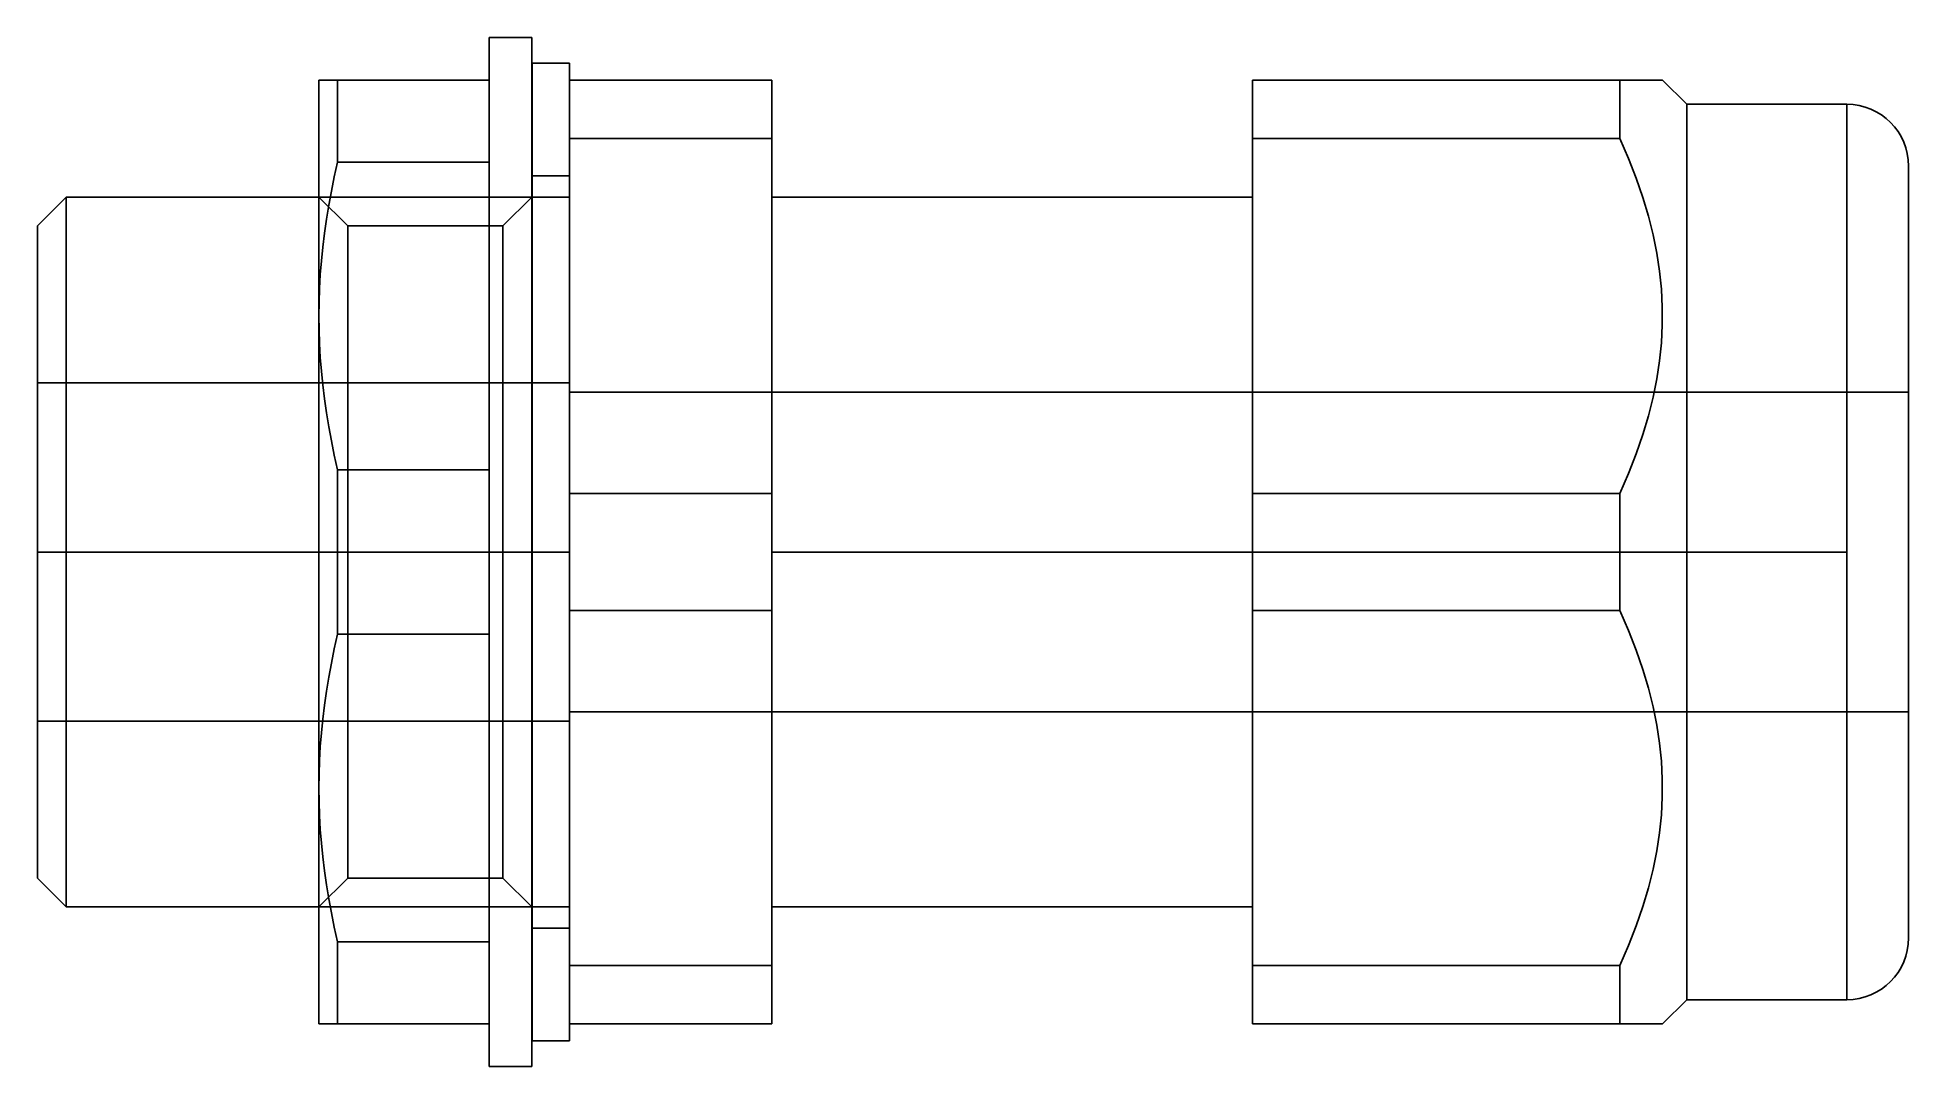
# Model space of a CAD drawing. Header units: millimetres. Extents: x 0 to 52.8, y -14.5 to 14.5.
import ezdxf

# ---------------------------------------------------------------- set-up
doc = ezdxf.new("R2010")
doc.units = ezdxf.units.MM
doc.layers.add('MAIN-1', color=7, linetype='Continuous')
doc.layers.add('MAIN-2', color=7, linetype='Continuous')

msp = doc.modelspace()

# ---------------------------------------------------------------- linework, layer by layer
at = {"layer": 'MAIN-1'}
for p, q in [((12.735, 0), (12.735, 14.5)), ((12.735, 14.5), (13.935, 14.5)), ((13.935, 14.5), (13.935, 0)), ((13.95, 13.775), (13.95, 0)), ((15, 13.775), (13.95, 13.775)), ((15, 13.775), (15, 13.3)), ((7.939, 13.3), (7.935, 13.3)), ((7.935, 6.65), (7.935, 13.3)), ((7.953, 13.3), (7.939, 13.3)), ((7.974, 13.3), (7.953, 13.3)), ((8.005, 13.3), (7.974, 13.3)), ((8.044, 13.3), (8.005, 13.3)), ((8.091, 13.3), (8.044, 13.3)), ((8.147, 13.3), (8.091, 13.3)), ((8.212, 13.3), (8.147, 13.3)), ((8.286, 13.3), (8.212, 13.3)), ((8.369, 13.3), (8.286, 13.3)), ((8.46, 13.3), (8.369, 13.3)), ((8.46, 13.3), (12.735, 13.3)), ((8.46, 10.983), (8.46, 13.3)), ((15, 13.3), (15, 11.652)), ((20.7, 13.3), (15, 13.3)), ((20.7, 11.652), (20.7, 13.3)), ((34.25, 13.3), (34.25, 11.652)), ((34.25, 13.3), (44.61, 13.3)), ((44.61, 13.3), (44.871, 13.3)), ((44.61, 13.3), (44.61, 11.652)), ((44.871, 13.3), (45.097, 13.3)), ((45.097, 13.3), (45.29, 13.3)), ((45.29, 13.3), (45.451, 13.3)), ((45.451, 13.3), (45.581, 13.3)), ((45.581, 13.3), (45.682, 13.3)), ((45.682, 13.3), (45.753, 13.3)), ((45.753, 13.3), (45.796, 13.3)), ((45.796, 13.3), (45.81, 13.3)), ((45.81, 13.3), (46.495, 12.615)), ((46.495, 12.615), (46.495, 0)), ((51.01, 12.615), (46.495, 12.615)), ((51.01, 12.615), (51.01, 0)), ((15, 11.652), (15, 9.752)), ((15, 11.652), (20.7, 11.652)), ((20.7, 1.648), (20.7, 11.652)), ((34.25, 11.652), (34.25, 1.648)), ((44.61, 11.652), (34.25, 11.652)), ((44.858, 11.086), (44.61, 11.652)), ((45.075, 10.533), (44.858, 11.086)), ((8.286, 10.172), (8.369, 10.575)), ((8.369, 10.575), (8.46, 10.983)), ((12.735, 10.983), (8.46, 10.983)), ((52.75, 10.875), (52.75, -10.875)), ((8.212, 9.773), (8.286, 10.172)), ((45.261, 9.992), (45.075, 10.533)), ((0.812, 10), (0, 9.188)), ((0.812, 10), (0.812, 0)), ((7.935, 10), (0.812, 10)), ((8.147, 9.378), (8.212, 9.773)), ((13.95, 10), (13.935, 10)), ((15, 9.754), (15, 3.545)), ((34.25, 10), (20.7, 10)), ((45.419, 9.462), (45.261, 9.992)), ((0, 9.188), (0, 0)), ((8.044, 8.594), (8.091, 8.985)), ((8.091, 8.985), (8.147, 9.378)), ((45.55, 8.939), (45.419, 9.462)), ((8.005, 8.205), (8.044, 8.594)), ((45.653, 8.424), (45.55, 8.939)), ((7.974, 7.817), (8.005, 8.205)), ((45.73, 7.913), (45.653, 8.424)), ((45.781, 7.407), (45.73, 7.913)), ((7.939, 7.04), (7.953, 7.428)), ((7.953, 7.428), (7.974, 7.817)), ((45.807, 6.902), (45.781, 7.407)), ((7.935, 6.65), (7.939, 7.04)), ((45.807, 6.398), (45.807, 6.902)), ((7.935, 0), (7.935, 6.65)), ((7.939, 6.26), (7.935, 6.65)), ((45.781, 5.893), (45.807, 6.398)), ((7.953, 5.872), (7.939, 6.26)), ((7.974, 5.483), (7.953, 5.872)), ((45.73, 5.387), (45.781, 5.893)), ((8.005, 5.095), (7.974, 5.483)), ((45.653, 4.876), (45.73, 5.387)), ((8.044, 4.706), (8.005, 5.095)), ((45.55, 4.361), (45.653, 4.876)), ((8.091, 4.315), (8.044, 4.706)), ((8.147, 3.922), (8.091, 4.315)), ((45.419, 3.838), (45.55, 4.361)), ((8.212, 3.527), (8.147, 3.922)), ((45.261, 3.308), (45.419, 3.838)), ((8.286, 3.128), (8.212, 3.527)), ((15, 3.544), (15, 1.648)), ((45.075, 2.767), (45.261, 3.308)), ((8.369, 2.725), (8.286, 3.128)), ((8.46, 2.317), (8.369, 2.725)), ((44.858, 2.214), (45.075, 2.767)), ((8.46, 0), (8.46, 2.317)), ((8.46, 2.317), (12.735, 2.317)), ((44.61, 1.648), (44.858, 2.214)), ((15, 1.648), (15, -1.648)), ((20.7, 1.648), (15, 1.648)), ((20.7, -1.648), (20.7, 1.648)), ((34.25, 1.648), (34.25, 0)), ((34.25, 1.648), (44.61, 1.648)), ((44.61, 1.648), (44.61, 0)), ((0, 0), (0, -9.188)), ((0.812, 0), (0, 0)), ((7.935, 0), (0.812, 0)), ((0.812, 0), (0.812, -10)), ((13.95, 0), (13.935, 0)), ((13.935, 0), (13.935, -14.5)), ((13.95, 0), (13.95, -13.775)), ((15, 0), (13.95, 0)), ((34.25, 0), (20.7, 0)), ((44.61, 0), (34.25, 0)), ((34.25, 0), (34.25, -1.648)), ((46.495, 0), (44.61, 0)), ((44.61, 0), (44.61, -1.648)), ((51.01, 0), (46.495, 0)), ((46.495, 0), (46.495, -12.615)), ((51.01, 0), (51.01, -12.615)), ((7.935, 0), (8.46, 0)), ((7.935, -6.65), (7.935, 0)), ((8.46, -2.317), (8.46, 0)), ((8.46, 0), (12.735, 0)), ((12.735, -14.5), (12.735, 0)), ((12.735, 0), (13.935, 0)), ((15, -1.648), (15, -3.544)), ((15, -1.648), (20.7, -1.648)), ((20.7, -11.652), (20.7, -1.648)), ((34.25, -1.648), (34.25, -11.652)), ((44.61, -1.648), (34.25, -1.648)), ((44.858, -2.214), (44.61, -1.648)), ((8.369, -2.725), (8.46, -2.317)), ((12.735, -2.317), (8.46, -2.317)), ((45.075, -2.767), (44.858, -2.214)), ((8.212, -3.527), (8.286, -3.128)), ((8.286, -3.128), (8.369, -2.725)), ((45.261, -3.308), (45.075, -2.767)), ((8.147, -3.922), (8.212, -3.527)), ((15, -3.545), (15, -9.754)), ((45.419, -3.838), (45.261, -3.308)), ((8.091, -4.315), (8.147, -3.922)), ((45.55, -4.361), (45.419, -3.838)), ((8.005, -5.095), (8.044, -4.706)), ((8.044, -4.706), (8.091, -4.315)), ((45.653, -4.876), (45.55, -4.361)), ((7.974, -5.483), (8.005, -5.095)), ((45.73, -5.387), (45.653, -4.876)), ((7.953, -5.872), (7.974, -5.483)), ((45.781, -5.893), (45.73, -5.387)), ((7.935, -6.65), (7.939, -6.26)), ((7.939, -6.26), (7.953, -5.872)), ((45.807, -6.398), (45.781, -5.893)), ((7.939, -7.04), (7.935, -6.65)), ((7.935, -13.3), (7.935, -6.65)), ((45.807, -6.902), (45.807, -6.398)), ((7.953, -7.428), (7.939, -7.04)), ((45.781, -7.407), (45.807, -6.902)), ((7.974, -7.817), (7.953, -7.428)), ((8.005, -8.205), (7.974, -7.817)), ((45.73, -7.913), (45.781, -7.407)), ((8.044, -8.594), (8.005, -8.205)), ((45.55, -8.939), (45.653, -8.424)), ((45.653, -8.424), (45.73, -7.913)), ((8.091, -8.985), (8.044, -8.594)), ((45.419, -9.462), (45.55, -8.939)), ((0, -9.188), (0.812, -10)), ((8.147, -9.378), (8.091, -8.985)), ((8.212, -9.773), (8.147, -9.378)), ((45.261, -9.992), (45.419, -9.462)), ((7.935, -10), (0.812, -10)), ((8.286, -10.172), (8.212, -9.773)), ((13.95, -10), (13.935, -10)), ((15, -9.752), (15, -11.652)), ((34.25, -10), (20.7, -10)), ((45.075, -10.533), (45.261, -9.992)), ((8.369, -10.575), (8.286, -10.172)), ((44.858, -11.086), (45.075, -10.533)), ((8.46, -10.983), (8.369, -10.575)), ((8.46, -10.983), (12.735, -10.983)), ((8.46, -13.3), (8.46, -10.983)), ((44.61, -11.652), (44.858, -11.086)), ((15, -11.652), (15, -13.3)), ((20.7, -11.652), (15, -11.652)), ((20.7, -13.3), (20.7, -11.652)), ((34.25, -11.652), (34.25, -13.3)), ((34.25, -11.652), (44.61, -11.652)), ((44.61, -11.652), (44.61, -13.3)), ((45.81, -13.3), (46.495, -12.615)), ((51.01, -12.615), (46.495, -12.615)), ((7.935, -13.3), (7.939, -13.3)), ((7.939, -13.3), (7.953, -13.3)), ((7.953, -13.3), (7.974, -13.3)), ((7.974, -13.3), (8.005, -13.3)), ((8.005, -13.3), (8.044, -13.3)), ((8.044, -13.3), (8.091, -13.3)), ((8.091, -13.3), (8.147, -13.3)), ((8.147, -13.3), (8.212, -13.3)), ((8.212, -13.3), (8.286, -13.3)), ((8.286, -13.3), (8.369, -13.3)), ((8.369, -13.3), (8.46, -13.3)), ((12.735, -13.3), (8.46, -13.3)), ((15, -13.3), (20.7, -13.3)), ((15, -13.3), (15, -13.775)), ((44.61, -13.3), (34.25, -13.3)), ((44.871, -13.3), (44.61, -13.3)), ((45.097, -13.3), (44.871, -13.3)), ((45.29, -13.3), (45.097, -13.3)), ((45.451, -13.3), (45.29, -13.3)), ((45.581, -13.3), (45.451, -13.3)), ((45.682, -13.3), (45.581, -13.3)), ((45.753, -13.3), (45.682, -13.3)), ((45.796, -13.3), (45.753, -13.3)), ((45.81, -13.3), (45.796, -13.3)), ((15, -13.775), (13.95, -13.775)), ((12.735, -14.5), (13.935, -14.5))]:
    msp.add_line(p, q, dxfattribs=at)
for centre, start, end in [((51.01, 10.875), 0, 90), ((51.01, -10.875), 270, 0)]:
    msp.add_arc(centre, 1.74, start, end, dxfattribs=at)
at = {"layer": 'MAIN-2'}
for p, q in [((8.46, 13.3), (8.46, 10.983)), ((12.735, 13.3), (12.735, 13.3)), ((15, 13.3), (15, 13.3)), ((20.7, 13.3), (20.7, 13.3)), ((34.25, 13.3), (34.25, 13.3)), ((44.61, 11.652), (44.61, 13.3)), ((46.495, 0), (46.495, 12.615)), ((51.01, 0), (51.01, 12.615)), ((20.7, 11.652), (15, 11.652)), ((34.25, 11.652), (44.61, 11.652)), ((44.61, 11.652), (44.858, 11.086)), ((44.858, 11.086), (45.075, 10.533)), ((8.369, 10.575), (8.286, 10.172)), ((8.46, 10.983), (8.369, 10.575)), ((8.46, 10.983), (12.735, 10.983)), ((15, 10.6), (13.95, 10.6)), ((8.286, 10.172), (8.212, 9.773)), ((45.075, 10.533), (45.261, 9.992)), ((0.812, 0), (0.812, 10)), ((13.935, 10), (7.935, 10)), ((8.747, 9.188), (7.935, 10)), ((8.212, 9.773), (8.147, 9.378)), ((13.935, 10), (13.123, 9.188)), ((15, 10), (13.95, 10)), ((45.261, 9.992), (45.419, 9.462)), ((8.091, 8.985), (8.044, 8.594)), ((8.147, 9.378), (8.091, 8.985)), ((8.747, 9.188), (8.747, 0)), ((8.747, 9.188), (13.123, 9.188)), ((13.123, 9.188), (13.123, 0)), ((45.419, 9.462), (45.55, 8.939)), ((8.044, 8.594), (8.005, 8.205)), ((45.55, 8.939), (45.653, 8.424)), ((8.005, 8.205), (7.974, 7.817)), ((45.653, 8.424), (45.73, 7.913)), ((45.73, 7.913), (45.781, 7.407)), ((7.953, 7.428), (7.939, 7.04)), ((7.974, 7.817), (7.953, 7.428)), ((45.781, 7.407), (45.807, 6.902)), ((7.939, 7.04), (7.935, 6.65)), ((45.807, 6.902), (45.807, 6.398)), ((7.935, 6.65), (7.939, 6.26)), ((45.807, 6.398), (45.781, 5.893)), ((7.939, 6.26), (7.953, 5.872)), ((7.953, 5.872), (7.974, 5.483)), ((45.781, 5.893), (45.73, 5.387)), ((7.974, 5.483), (8.005, 5.095)), ((45.73, 5.387), (45.653, 4.876)), ((0, 4.77), (15, 4.77)), ((8.005, 5.095), (8.044, 4.706)), ((15, 4.77), (15, -4.77)), ((45.653, 4.876), (45.55, 4.361)), ((8.044, 4.706), (8.091, 4.315)), ((8.091, 4.315), (8.147, 3.922)), ((15, 4.5), (52.75, 4.5)), ((45.55, 4.361), (45.419, 3.838)), ((8.147, 3.922), (8.212, 3.527)), ((45.419, 3.838), (45.261, 3.308)), ((8.212, 3.527), (8.286, 3.128)), ((45.261, 3.308), (45.075, 2.767)), ((8.286, 3.128), (8.369, 2.725)), ((8.369, 2.725), (8.46, 2.317)), ((45.075, 2.767), (44.858, 2.214)), ((12.735, 2.317), (8.46, 2.317)), ((8.46, 2.317), (8.46, 0)), ((44.858, 2.214), (44.61, 1.648)), ((15, 1.648), (20.7, 1.648)), ((44.61, 1.648), (34.25, 1.648)), ((44.61, 0), (44.61, 1.648)), ((13.935, 0), (7.935, 0)), ((8.46, 0), (7.935, 0)), ((8.747, 0), (7.935, 0)), ((8.46, 0), (8.46, -2.317)), ((12.735, 0), (8.46, 0)), ((13.123, 0), (8.747, 0)), ((8.747, 0), (8.747, -9.188)), ((13.935, 0), (12.735, 0)), ((13.935, 0), (13.123, 0)), ((13.123, 0), (13.123, -9.188)), ((15, 0), (13.95, 0)), ((15, 0), (13.95, 0)), ((0, 0), (0.812, 0)), ((0.812, 0), (15, 0)), ((0.812, -10), (0.812, 0)), ((7.935, 0), (8.747, 0)), ((8.747, 0), (13.123, 0)), ((13.123, 0), (13.935, 0)), ((13.95, 0), (15, 0)), ((13.95, 0), (15, 0)), ((20.7, 0), (34.25, 0)), ((34.25, 0), (44.61, 0)), ((44.61, 0), (46.495, 0)), ((44.61, -1.648), (44.61, 0)), ((46.495, 0), (51.01, 0)), ((46.495, -12.615), (46.495, 0)), ((51.01, -12.615), (51.01, 0)), ((20.7, -1.648), (15, -1.648)), ((34.25, -1.648), (44.61, -1.648)), ((44.61, -1.648), (44.858, -2.214)), ((8.46, -2.317), (8.369, -2.725)), ((8.46, -2.317), (12.735, -2.317)), ((44.858, -2.214), (45.075, -2.767)), ((8.286, -3.128), (8.212, -3.527)), ((8.369, -2.725), (8.286, -3.128)), ((45.075, -2.767), (45.261, -3.308)), ((8.212, -3.527), (8.147, -3.922)), ((45.261, -3.308), (45.419, -3.838)), ((8.147, -3.922), (8.091, -4.315)), ((45.419, -3.838), (45.55, -4.361)), ((8.044, -4.706), (8.005, -5.095)), ((8.091, -4.315), (8.044, -4.706)), ((52.75, -4.5), (15, -4.5)), ((45.55, -4.361), (45.653, -4.876)), ((15, -4.77), (0, -4.77)), ((8.005, -5.095), (7.974, -5.483)), ((45.653, -4.876), (45.73, -5.387)), ((7.974, -5.483), (7.953, -5.872)), ((45.73, -5.387), (45.781, -5.893)), ((7.939, -6.26), (7.935, -6.65)), ((7.953, -5.872), (7.939, -6.26)), ((45.781, -5.893), (45.807, -6.398)), ((7.935, -6.65), (7.939, -7.04)), ((45.807, -6.398), (45.807, -6.902)), ((7.939, -7.04), (7.953, -7.428)), ((45.807, -6.902), (45.781, -7.407)), ((7.953, -7.428), (7.974, -7.817)), ((7.974, -7.817), (8.005, -8.205)), ((45.781, -7.407), (45.73, -7.913)), ((8.005, -8.205), (8.044, -8.594)), ((45.653, -8.424), (45.55, -8.939)), ((45.73, -7.913), (45.653, -8.424)), ((8.044, -8.594), (8.091, -8.985)), ((45.55, -8.939), (45.419, -9.462)), ((7.935, -10), (8.747, -9.188)), ((8.091, -8.985), (8.147, -9.378)), ((8.147, -9.378), (8.212, -9.773)), ((8.747, -9.188), (13.123, -9.188)), ((13.123, -9.188), (13.935, -10)), ((45.419, -9.462), (45.261, -9.992)), ((13.935, -10), (7.935, -10)), ((8.212, -9.773), (8.286, -10.172)), ((15, -10), (13.95, -10)), ((45.261, -9.992), (45.075, -10.533)), ((8.286, -10.172), (8.369, -10.575)), ((45.075, -10.533), (44.858, -11.086)), ((8.369, -10.575), (8.46, -10.983)), ((12.735, -10.983), (8.46, -10.983)), ((8.46, -10.983), (8.46, -13.3)), ((15, -10.6), (13.95, -10.6)), ((44.858, -11.086), (44.61, -11.652)), ((15, -11.652), (20.7, -11.652)), ((44.61, -11.652), (34.25, -11.652)), ((44.61, -13.3), (44.61, -11.652)), ((12.735, -13.3), (12.735, -13.3)), ((15, -13.3), (15, -13.3)), ((20.7, -13.3), (20.7, -13.3)), ((34.25, -13.3), (34.25, -13.3))]:
    msp.add_line(p, q, dxfattribs=at)

doc.saveas('drawing.dxf')
